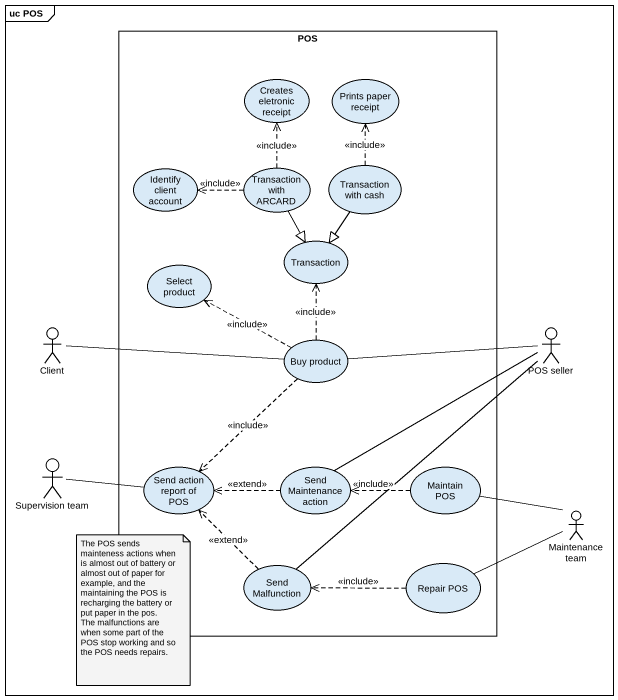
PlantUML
@startuml
mainframe uc POS
rectangle POS {
  usecase "Creates eletronic receipt" as Creates_eletronic_receipt
  usecase "Prints paper receipt" as Prints_paper_receipt
  usecase "Identify client account" as Identify_client_account
  usecase "Transaction with ARCARD" as Transaction_with_ARCARD
  usecase "Transaction with cash" as Transaction_with_cash
  usecase Transaction
  usecase "Select product" as Select_product
  usecase "Buy product" as Buy_product
  usecase "Send action report of POS" as Send_action_report_of_POS
  usecase "Send Maintenance action" as Send_Maintenance_action
  usecase "Maintain POS" as Maintain_POS
  usecase "Send Malfunction" as Send_Malfunction
  usecase "Repair POS" as Repair_POS
}
actor Client
actor "POS seller" as POS_seller
actor "Supervision team" as Supervision_team
actor "Maintenance team" as Maintenance_team
Transaction_with_ARCARD .up.> Creates_eletronic_receipt : <<include>>
Transaction_with_ARCARD .left.> Identify_client_account : <<include>>
Transaction_with_ARCARD --|> Transaction
Transaction_with_cash .up.> Prints_paper_receipt : <<include>>
Transaction_with_cash --|> Transaction
Client -right- Buy_product
POS_seller -left- Buy_product
POS_seller -left- Send_Maintenance_action
Buy_product .up.> Transaction : <<include>>
Buy_product .left.> Select_product : <<include>>
Buy_product ..> Send_action_report_of_POS : <<include>>
Supervision_team -right- Send_action_report_of_POS
Send_Maintenance_action .left.> Send_action_report_of_POS : <<extend>>
Maintain_POS .left.> Send_Maintenance_action : <<include>>
Maintain_POS -right- Maintenance_team
Send_Malfunction -up- POS_seller
Send_Malfunction .up.> Send_action_report_of_POS : <<extend>>
Repair_POS -right- Maintenance_team
Repair_POS .left.> Send_Malfunction : <<include>>
note as N1
  The POS sends mainteness actions when is almost out of battery or almost out of paper for example, and the maintaining the POS is recharging the battery or put paper in the pos.
  The malfunctions are when some part of the POS stop working and so the POS needs repairs.
end note
@enduml
